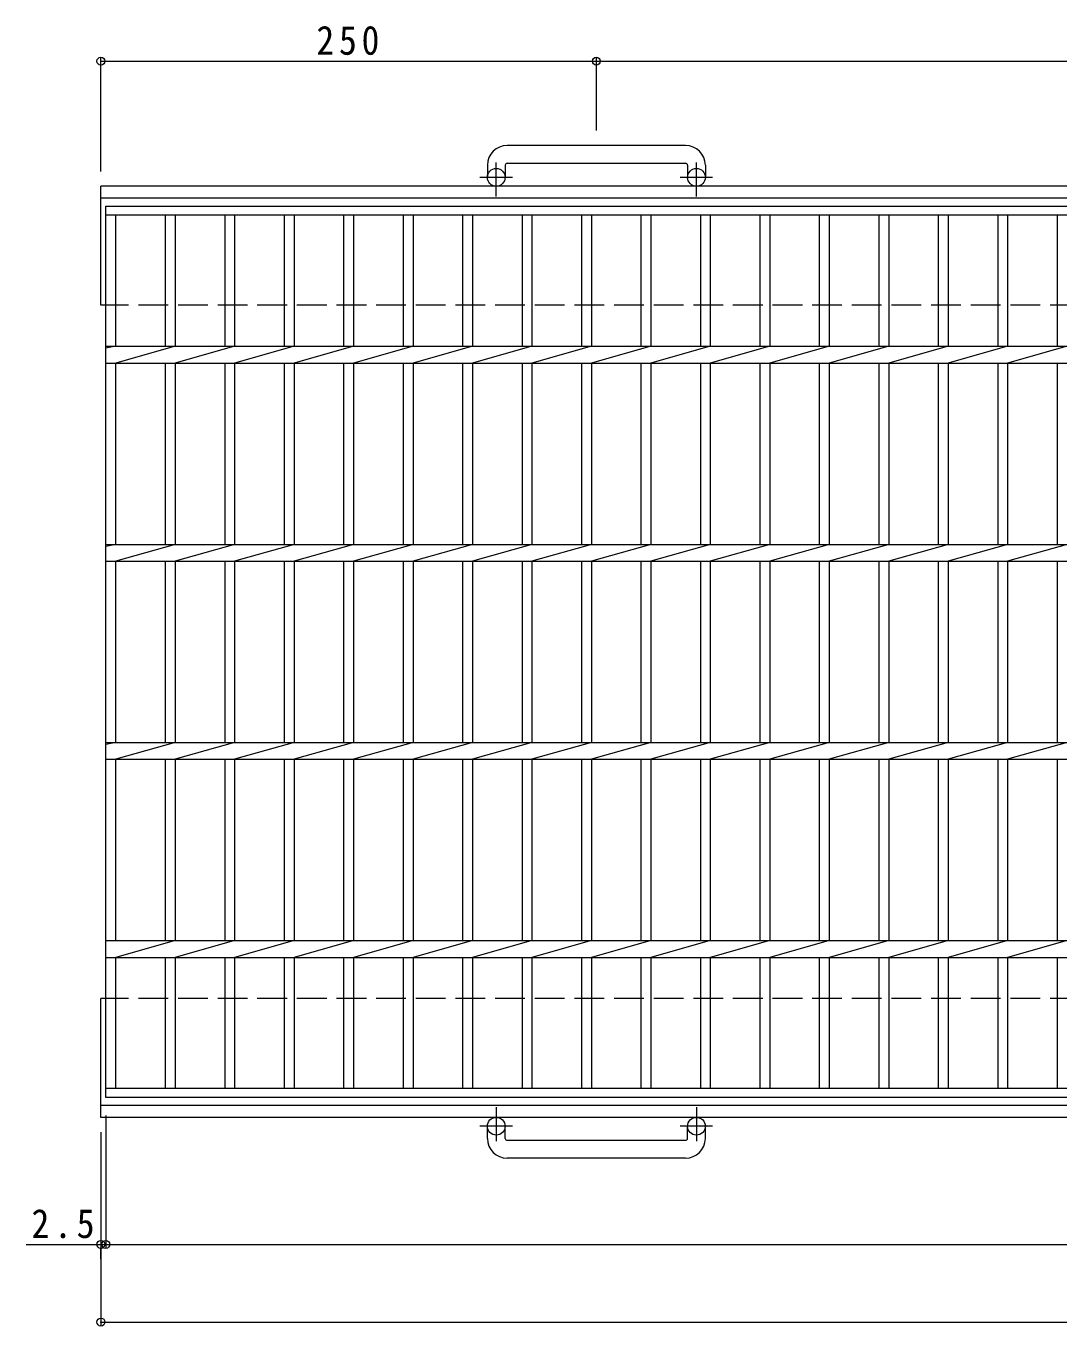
# Model space of a CAD drawing. Units: millimetres, scale not verified. Extents: x -865 to 865, y -687 to 618.
# Drawn here: x -865 to -344, y -167 to 489 of the extents above; entities that cross this region are included whole.
import ezdxf

# ---------------------------------------------------------------- set-up
doc = ezdxf.new("R2010")
doc.units = ezdxf.units.MM
doc.header["$LTSCALE"] = 5
doc.header["$PDMODE"] = 32
doc.header["$PDSIZE"] = 4
doc.linetypes.add('CHAIN1', pattern=[8, 5, -1, 1, -1])
doc.linetypes.add('DASHED3', pattern=[4, 3, -1])
for name, color, linetype, lineweight in [('A-1_ピット', 2, 'Continuous', 9), ('A-2_蓋', 3, 'Continuous', 9), ('A-4_寸法', 7, 'Continuous', 9)]:
    doc.layers.add(name, color=color, linetype=linetype, lineweight=lineweight)
doc.styles.add('ＭＳ ゴシック', font='')
doc.styles.get('ＭＳ ゴシック').set_extended_font_data('MS Gothic')

msp = doc.modelspace()

# ---------------------------------------------------------------- linework, layer by layer
at = {"layer": 'A-1_ピット'}
for p, q in [((-532.044, 428.454), (-622.044, 428.454)), ((-632.044, 418.454), (-632.044, 412.354)), ((-623.044, 418.454), (-623.044, 412.354)), ((-622.044, 419.454), (-532.044, 419.454)), ((-531.044, 418.454), (-531.044, 412.354)), ((-522.044, 418.454), (-522.044, 412.354)), ((326.901, 407.854), (-827.044, 407.854)), ((-827.044, 347.854), (-827.044, 407.854)), ((326.901, 401.854), (-827.044, 401.854)), ((-827.044, -62.146), (-827.044, -2.146)), ((326.901, -56.146), (-827.044, -56.146)), ((326.901, -62.146), (-827.044, -62.146)), ((-632.044, -72.746), (-632.044, -66.646)), ((-623.044, -72.746), (-623.044, -66.646)), ((-531.044, -72.746), (-531.044, -66.646)), ((-522.044, -72.746), (-522.044, -66.646)), ((-622.044, -73.746), (-532.044, -73.746)), ((-532.044, -82.746), (-622.044, -82.746))]:
    msp.add_line(p, q, dxfattribs=at)
at = {"layer": 'A-1_ピット', "linetype": 'CHAIN1'}
for p, q in [((-627.544, 402.746), (-627.544, 419.845)), ((-526.544, 402.746), (-526.544, 419.845)), ((-619.381, 412.354), (-635.788, 412.354)), ((-518.381, 412.354), (-534.788, 412.354)), ((-627.544, -57.04), (-627.544, -74.136)), ((-526.544, -57.04), (-526.544, -74.136)), ((-619.381, -66.646), (-635.788, -66.646)), ((-518.381, -66.646), (-534.788, -66.646))]:
    msp.add_line(p, q, dxfattribs=at)
at = {"layer": 'A-1_ピット', "linetype": 'DASHED3'}
for p, q in [((326.901, 347.854), (-827.044, 347.854)), ((326.901, -2.146), (-827.044, -2.146))]:
    msp.add_line(p, q, dxfattribs=at)
at = {"layer": 'A-1_ピット'}
for centre in [(-627.544, 412.354), (-526.544, 412.354), (-627.544, -66.646), (-526.544, -66.646)]:
    msp.add_circle(centre, 4.5, dxfattribs=at)
for centre, radius, start, end in [((-622.044, 418.454), 10, 90, 180), ((-532.044, 418.454), 10, 0, 90), ((-622.044, 418.454), 1, 90, 180), ((-532.044, 418.454), 1, 0, 90), ((-622.044, -72.746), 10, 180, 270), ((-622.044, -72.746), 1, 180, 270), ((-532.044, -72.746), 10, 270, 0), ((-532.044, -72.746), 1, 270, 0)]:
    msp.add_arc(centre, radius, start, end, dxfattribs=at)
at = {"layer": 'A-2_蓋'}
for p, q in [((-824.544, 397.854), (170.456, 397.854)), ((-824.544, -52.146), (-824.544, 397.854)), ((-824.544, 393.354), (170.456, 393.354)), ((-819.544, 327.094), (-819.544, 393.354)), ((-794.544, 393.354), (-794.544, 327.094)), ((-789.544, 393.354), (-789.544, 327.094)), ((-764.544, 393.354), (-764.544, 327.094)), ((-759.544, 393.354), (-759.544, 327.094)), ((-734.545, 393.354), (-734.545, 327.094)), ((-729.544, 393.354), (-729.544, 327.094)), ((-704.544, 393.354), (-704.544, 327.094)), ((-699.545, 393.354), (-699.545, 327.094)), ((-674.544, 393.354), (-674.544, 327.094)), ((-669.544, 393.354), (-669.544, 327.094)), ((-644.543, 393.354), (-644.543, 327.094)), ((-639.544, 393.354), (-639.544, 327.094)), ((-614.544, 393.354), (-614.544, 327.094)), ((-609.544, 393.354), (-609.544, 327.094)), ((-584.544, 393.354), (-584.544, 327.094)), ((-579.544, 393.354), (-579.544, 327.094)), ((-554.544, 393.354), (-554.544, 327.094)), ((-549.544, 393.354), (-549.544, 327.094)), ((-524.544, 393.354), (-524.544, 327.094)), ((-519.544, 393.354), (-519.544, 327.094)), ((-494.544, 393.354), (-494.544, 327.094)), ((-489.544, 393.354), (-489.544, 327.094)), ((-464.544, 393.354), (-464.544, 327.094)), ((-459.544, 393.354), (-459.544, 327.094)), ((-434.544, 393.354), (-434.544, 327.094)), ((-429.544, 393.354), (-429.544, 327.094)), ((-404.544, 393.354), (-404.544, 327.094)), ((-399.544, 393.354), (-399.544, 327.094)), ((-374.544, 393.354), (-374.544, 327.094)), ((-369.544, 393.354), (-369.544, 327.094)), ((-344.544, 393.354), (-344.544, 327.094)), ((-824.544, 327.094), (170.456, 327.094)), ((-819.544, 327.094), (-824.544, 326.094)), ((-789.544, 327.094), (-819.544, 318.615)), ((-759.544, 327.094), (-789.544, 318.615)), ((-729.544, 327.094), (-759.544, 318.615)), ((-699.545, 327.094), (-729.544, 318.615)), ((-669.544, 327.094), (-699.545, 318.615)), ((-639.544, 327.094), (-669.544, 318.615)), ((-609.544, 327.094), (-639.544, 318.615)), ((-579.544, 327.094), (-609.544, 318.615)), ((-549.544, 327.094), (-579.544, 318.615)), ((-519.544, 327.094), (-549.544, 318.615)), ((-489.544, 327.094), (-519.544, 318.615)), ((-459.544, 327.094), (-489.544, 318.615)), ((-429.544, 327.094), (-459.544, 318.615)), ((-399.544, 327.094), (-429.544, 318.615)), ((-369.544, 327.094), (-399.544, 318.615)), ((-339.544, 327.094), (-369.544, 318.615)), ((-824.544, 318.615), (170.456, 318.615)), ((-819.544, 227.094), (-819.544, 318.615)), ((-794.544, 318.615), (-794.544, 227.094)), ((-789.544, 318.615), (-789.544, 227.094)), ((-764.544, 318.615), (-764.544, 227.094)), ((-759.544, 318.615), (-759.544, 227.094)), ((-734.545, 318.615), (-734.545, 227.094)), ((-729.544, 318.615), (-729.544, 227.094)), ((-704.544, 318.615), (-704.544, 227.094)), ((-699.545, 318.615), (-699.545, 227.094)), ((-674.544, 318.615), (-674.544, 227.094)), ((-669.544, 318.615), (-669.544, 227.094)), ((-644.543, 318.615), (-644.543, 227.094)), ((-639.544, 318.615), (-639.544, 227.094)), ((-614.544, 318.615), (-614.544, 227.094)), ((-609.544, 318.615), (-609.544, 227.094)), ((-584.544, 318.615), (-584.544, 227.094)), ((-579.544, 318.615), (-579.544, 227.094)), ((-554.544, 318.615), (-554.544, 227.094)), ((-549.544, 318.615), (-549.544, 227.094)), ((-524.544, 318.615), (-524.544, 227.094)), ((-519.544, 318.615), (-519.544, 227.094)), ((-494.544, 318.615), (-494.544, 227.094)), ((-489.544, 318.615), (-489.544, 227.094)), ((-464.544, 318.615), (-464.544, 227.094)), ((-459.544, 318.615), (-459.544, 227.094)), ((-434.544, 318.615), (-434.544, 227.094)), ((-429.544, 318.615), (-429.544, 227.094)), ((-404.544, 318.615), (-404.544, 227.094)), ((-399.544, 318.615), (-399.544, 227.094)), ((-374.544, 318.615), (-374.544, 227.094)), ((-369.544, 318.615), (-369.544, 227.094)), ((-344.544, 318.615), (-344.544, 227.094)), ((-824.544, 227.094), (170.456, 227.094)), ((-819.544, 227.094), (-824.544, 226.094)), ((-789.544, 227.094), (-819.544, 218.614)), ((-759.544, 227.094), (-789.544, 218.614)), ((-729.544, 227.094), (-759.544, 218.614)), ((-699.545, 227.094), (-729.544, 218.614)), ((-669.544, 227.094), (-699.545, 218.614)), ((-639.544, 227.094), (-669.544, 218.614)), ((-609.544, 227.094), (-639.544, 218.614)), ((-579.544, 227.094), (-609.544, 218.614)), ((-549.544, 227.094), (-579.544, 218.614)), ((-519.544, 227.094), (-549.544, 218.614)), ((-489.544, 227.094), (-519.544, 218.614)), ((-459.544, 227.094), (-489.544, 218.614)), ((-429.544, 227.094), (-459.544, 218.614)), ((-399.544, 227.094), (-429.544, 218.614)), ((-369.544, 227.094), (-399.544, 218.614)), ((-339.544, 227.094), (-369.544, 218.614)), ((-824.544, 218.614), (170.456, 218.614)), ((-819.544, 127.094), (-819.544, 218.614)), ((-794.544, 218.614), (-794.544, 127.094)), ((-789.544, 218.614), (-789.544, 127.094)), ((-764.544, 218.614), (-764.544, 127.094)), ((-759.544, 218.614), (-759.544, 127.094)), ((-734.545, 218.614), (-734.545, 127.094)), ((-729.544, 218.614), (-729.544, 127.094)), ((-704.544, 218.614), (-704.544, 127.094)), ((-699.545, 218.614), (-699.545, 127.094)), ((-674.544, 218.614), (-674.544, 127.094)), ((-669.544, 218.614), (-669.544, 127.094)), ((-644.543, 218.614), (-644.543, 127.094)), ((-639.544, 218.614), (-639.544, 127.094)), ((-614.544, 218.614), (-614.544, 127.094)), ((-609.544, 218.614), (-609.544, 127.094)), ((-584.544, 218.614), (-584.544, 127.094)), ((-579.544, 218.614), (-579.544, 127.094)), ((-554.544, 218.614), (-554.544, 127.094)), ((-549.544, 218.614), (-549.544, 127.094)), ((-524.544, 218.614), (-524.544, 127.094)), ((-519.544, 218.614), (-519.544, 127.094)), ((-494.544, 218.614), (-494.544, 127.094)), ((-489.544, 218.614), (-489.544, 127.094)), ((-464.544, 218.614), (-464.544, 127.094)), ((-459.544, 218.614), (-459.544, 127.094)), ((-434.544, 218.614), (-434.544, 127.094)), ((-429.544, 218.614), (-429.544, 127.094)), ((-404.544, 218.614), (-404.544, 127.094)), ((-399.544, 218.614), (-399.544, 127.094)), ((-374.544, 218.614), (-374.544, 127.094)), ((-369.544, 218.614), (-369.544, 127.094)), ((-344.544, 218.614), (-344.544, 127.094)), ((-824.544, 127.094), (170.456, 127.094)), ((-819.544, 127.094), (-824.544, 126.094)), ((-789.544, 127.094), (-819.544, 118.614)), ((-759.544, 127.094), (-789.544, 118.614)), ((-729.544, 127.094), (-759.544, 118.614)), ((-699.545, 127.094), (-729.544, 118.614)), ((-669.544, 127.094), (-699.545, 118.614)), ((-639.544, 127.094), (-669.544, 118.614)), ((-609.544, 127.094), (-639.544, 118.614)), ((-579.544, 127.094), (-609.544, 118.614)), ((-549.544, 127.094), (-579.544, 118.614)), ((-519.544, 127.094), (-549.544, 118.614)), ((-489.544, 127.094), (-519.544, 118.614)), ((-459.544, 127.094), (-489.544, 118.614)), ((-429.544, 127.094), (-459.544, 118.614)), ((-399.544, 127.094), (-429.544, 118.614)), ((-369.544, 127.094), (-399.544, 118.614)), ((-339.544, 127.094), (-369.544, 118.614)), ((-824.544, 118.614), (170.456, 118.614)), ((-819.544, 27.094), (-819.544, 118.614)), ((-794.544, 118.614), (-794.544, 27.094)), ((-789.544, 118.614), (-789.544, 27.094)), ((-764.544, 118.614), (-764.544, 27.094)), ((-759.544, 118.614), (-759.544, 27.094)), ((-734.545, 118.614), (-734.545, 27.094)), ((-729.544, 118.614), (-729.544, 27.094)), ((-704.544, 118.614), (-704.544, 27.094)), ((-699.545, 118.614), (-699.545, 27.094)), ((-674.544, 118.614), (-674.544, 27.094)), ((-669.544, 118.614), (-669.544, 27.094)), ((-644.543, 118.614), (-644.543, 27.094)), ((-639.544, 118.614), (-639.544, 27.094)), ((-614.544, 118.614), (-614.544, 27.094)), ((-609.544, 118.614), (-609.544, 27.094)), ((-584.544, 118.614), (-584.544, 27.094)), ((-579.544, 118.614), (-579.544, 27.094)), ((-554.544, 118.614), (-554.544, 27.094)), ((-549.544, 118.614), (-549.544, 27.094)), ((-524.544, 118.614), (-524.544, 27.094)), ((-519.544, 118.614), (-519.544, 27.094)), ((-494.544, 118.614), (-494.544, 27.094)), ((-489.544, 118.614), (-489.544, 27.094)), ((-464.544, 118.614), (-464.544, 27.094)), ((-459.544, 118.614), (-459.544, 27.094)), ((-434.544, 118.614), (-434.544, 27.094)), ((-429.544, 118.614), (-429.544, 27.094)), ((-404.544, 118.614), (-404.544, 27.094)), ((-399.544, 118.614), (-399.544, 27.094)), ((-374.544, 118.614), (-374.544, 27.094)), ((-369.544, 118.614), (-369.544, 27.094)), ((-344.544, 118.614), (-344.544, 27.094)), ((-824.544, 27.094), (170.456, 27.094)), ((-789.544, 27.094), (-819.544, 18.614)), ((-759.544, 27.094), (-789.544, 18.614)), ((-729.544, 27.094), (-759.544, 18.614)), ((-699.545, 27.094), (-729.544, 18.614)), ((-669.544, 27.094), (-699.545, 18.614)), ((-639.544, 27.094), (-669.544, 18.614)), ((-609.544, 27.094), (-639.544, 18.614)), ((-579.544, 27.094), (-609.544, 18.614)), ((-549.544, 27.094), (-579.544, 18.614)), ((-519.544, 27.094), (-549.544, 18.614)), ((-489.544, 27.094), (-519.544, 18.614)), ((-459.544, 27.094), (-489.544, 18.614)), ((-429.544, 27.094), (-459.544, 18.614)), ((-399.544, 27.094), (-429.544, 18.614)), ((-369.544, 27.094), (-399.544, 18.614)), ((-339.544, 27.094), (-369.544, 18.614)), ((-824.544, 18.614), (170.456, 18.614)), ((-819.544, -47.646), (-819.544, 18.614)), ((-794.544, 18.614), (-794.544, -47.646)), ((-789.544, 18.614), (-789.544, -47.646)), ((-764.544, 18.614), (-764.544, -47.646)), ((-759.544, 18.614), (-759.544, -47.646)), ((-734.545, 18.614), (-734.545, -47.646)), ((-729.544, 18.614), (-729.544, -47.646)), ((-704.544, 18.614), (-704.544, -47.646)), ((-699.545, 18.614), (-699.545, -47.646)), ((-674.544, 18.614), (-674.544, -47.646)), ((-669.544, 18.614), (-669.544, -47.646)), ((-644.543, 18.614), (-644.543, -47.646)), ((-639.544, 18.614), (-639.544, -47.646)), ((-614.544, 18.614), (-614.544, -47.646)), ((-609.544, 18.614), (-609.544, -47.646)), ((-584.544, 18.614), (-584.544, -47.646)), ((-579.544, 18.614), (-579.544, -47.646)), ((-554.544, 18.614), (-554.544, -47.646)), ((-549.544, 18.614), (-549.544, -47.646)), ((-524.544, 18.614), (-524.544, -47.646)), ((-519.544, 18.614), (-519.544, -47.646)), ((-494.544, 18.614), (-494.544, -47.646)), ((-489.544, 18.614), (-489.544, -47.646)), ((-464.544, 18.614), (-464.544, -47.646)), ((-459.544, 18.614), (-459.544, -47.646)), ((-434.544, 18.614), (-434.544, -47.646)), ((-429.544, 18.614), (-429.544, -47.646)), ((-404.544, 18.614), (-404.544, -47.646)), ((-399.544, 18.614), (-399.544, -47.646)), ((-374.544, 18.614), (-374.544, -47.646)), ((-369.544, 18.614), (-369.544, -47.646)), ((-344.544, 18.614), (-344.544, -47.646)), ((170.456, -47.646), (-824.544, -47.646)), ((170.456, -52.146), (-824.544, -52.146))]:
    msp.add_line(p, q, dxfattribs=at)
at = {"layer": 'A-4_寸法'}
for p, q in [((-827.044, 415.354), (-827.044, 472.513)), ((-577.044, 435.954), (-577.044, 472.513)), ((-827.044, 471.014), (-577.044, 471.014)), ((-577.044, 471.014), (-77.044, 471.014)), ((-824.544, -61.146), (-824.544, -127.802)), ((-827.044, -69.646), (-827.044, -166.973)), ((-864.812, -126.302), (-824.544, -126.302)), ((-827.044, -133.802), (-827.044, -127.802)), ((-824.544, -126.302), (170.456, -126.302)), ((-827.044, -165.473), (328.378, -165.473))]:
    msp.add_line(p, q, dxfattribs=at)
for p in [(-827.044, 471.014), (-577.044, 471.014), (-827.044, -126.302), (-824.544, -126.302), (-827.044, -165.473)]:
    msp.add_point(p, dxfattribs=at)

# ---------------------------------------------------------------- texts
at = {"layer": 'A-4_寸法', "color": 2, "char_height": 14.66, "attachment_point": 7, "style": 'ＭＳ ゴシック'}
for s, insert in [('\\T1.27;\\W0.9;250', (-718.294, 474.013)), ('\\T1.27;\\W0.9;2.5', (-862.045, -123.302))]:
    msp.add_mtext(s, dxfattribs=dict(at, insert=insert))

doc.saveas('drawing.dxf')
